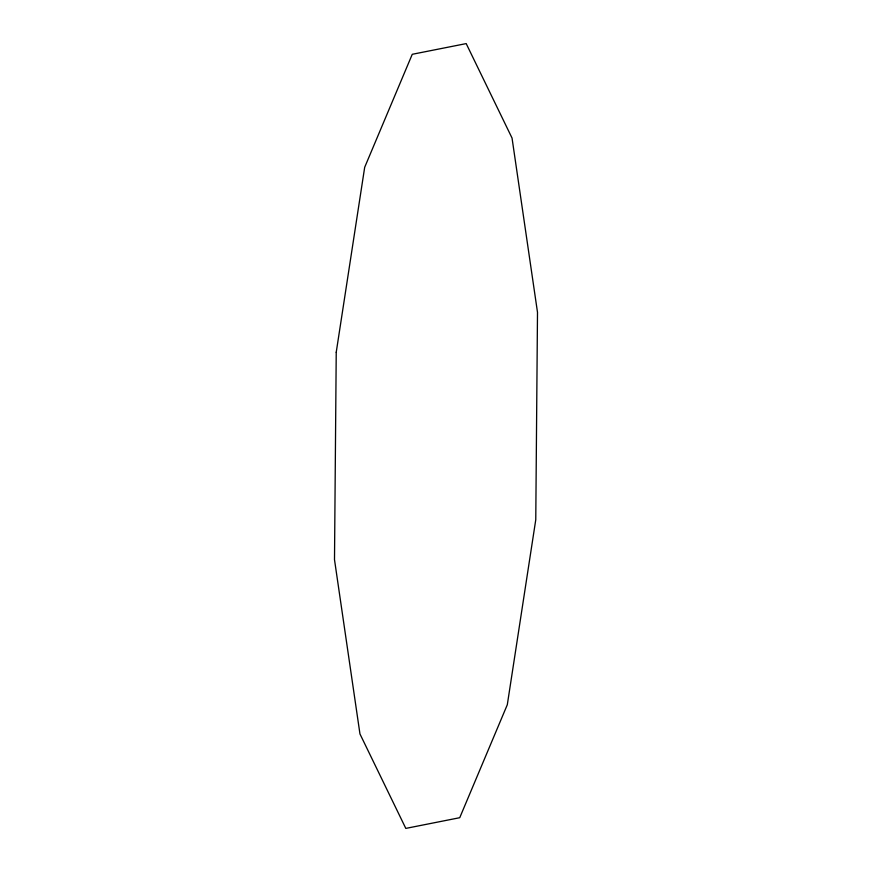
<?xml version="1.0" encoding="UTF-8"?>
<svg xmlns="http://www.w3.org/2000/svg" width="872" height="872" viewBox="0 0 872 872"><rect width="100%" height="100%" fill="white"/><g stroke="black" fill="none" stroke-linecap="round" stroke-linejoin="round"><path stroke-width="1.31" d="M336.232 352.244L334.499 559.671L359.962 733.952L405.807 828.4L459.74 817.707L507.308 704.729L535.768 519.756L537.501 312.329L512.038 138.049L466.193 43.6L412.26 54.293L364.692 167.271L336.232 352.244"/></g></svg>
